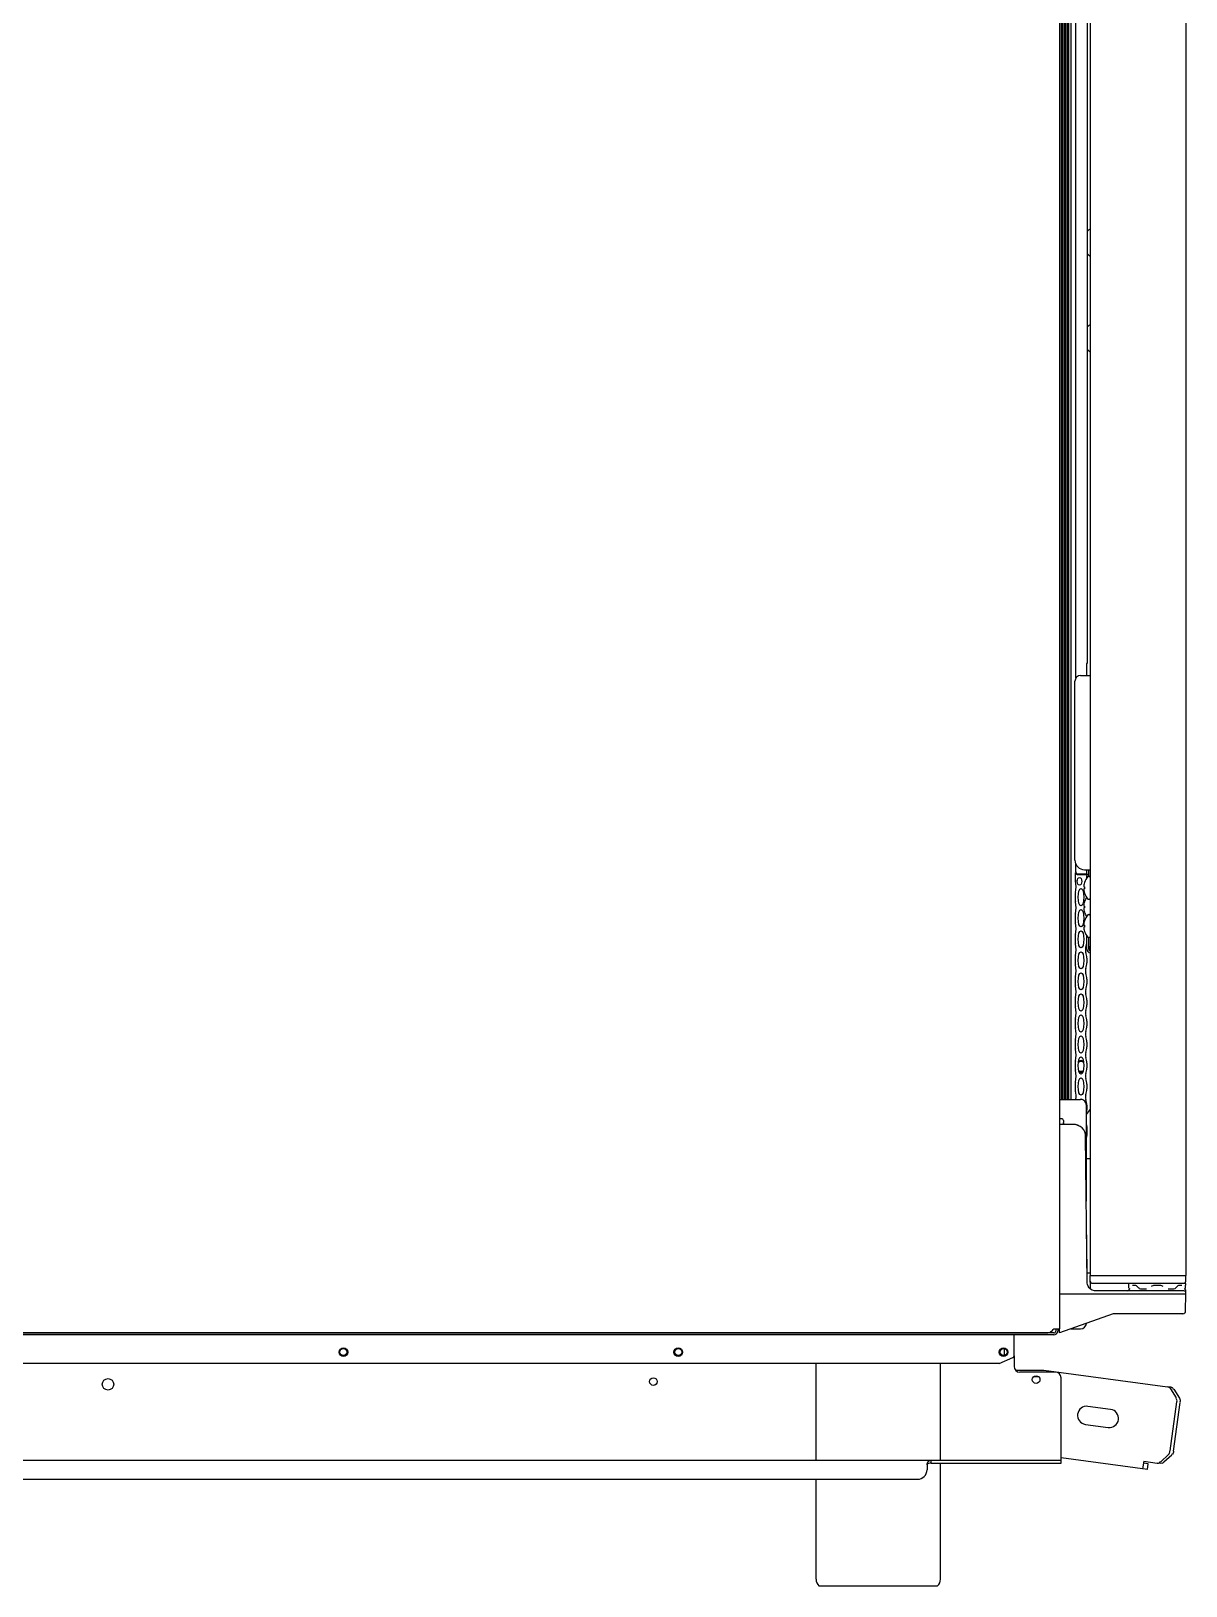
# Model space of a CAD drawing. Header units: millimetres. Extents: x 2355 to 9028, y 2010 to 7655.
# Drawn here: x 8365 to 8968, y 3891 to 4704 of the extents above; entities that cross this region are included whole.
import ezdxf

# ---------------------------------------------------------------- set-up
doc = ezdxf.new("R2010")
doc.units = ezdxf.units.MM
doc.header["$LTSCALE"] = 739.2
doc.layers.get('0').update_dxf_attribs({"linetype": 'CONTINUOUS'})
for name, color, linetype in [('02___PRT_ALL_AXES', 7, 'CONTINUOUS'), ('ASSI', 7, 'CONTINUOUS'), ('GEOM', 7, 'CONTINUOUS')]:
    doc.layers.add(name, color=color, linetype=linetype)

msp = doc.modelspace()

# ---------------------------------------------------------------- linework, layer by layer
at = {"color": 7, "linetype": 'Continuous'}
for p, q in [((8917.95, 5688.12), (8917.95, 4053.12)), ((8967.95, 5688.12), (8967.95, 4053.12)), ((8902.3, 4145.22), (8902.3, 5627.09)), ((8903.17, 4145.22), (8903.17, 5627.99)), ((8903.78, 4145.22), (8903.78, 5626.9)), ((8904.66, 4145.22), (8904.66, 5627.8)), ((8905.27, 4145.22), (8905.27, 5626.71)), ((8906.14, 4145.22), (8906.14, 5627.61)), ((8906.76, 4145.22), (8906.76, 5626.52)), ((8907.95, 4145.22), (8907.95, 5628.87)), ((8914.61, 4256.32), (8914.93, 4256.32)), ((8914.93, 4255.32), (8914.61, 4255.32)), ((8914.91, 4258.57), (8914.93, 4258.57)), ((8914.93, 4253.07), (8914.91, 4253.07)), ((8914.61, 4246.32), (8914.93, 4246.32)), ((8914.93, 4245.32), (8914.61, 4245.32)), ((8914.91, 4248.57), (8914.93, 4248.57)), ((8914.61, 4236.32), (8914.93, 4236.32)), ((8914.93, 4235.32), (8914.61, 4235.32)), ((8914.93, 4243.07), (8914.91, 4243.07)), ((8914.91, 4238.57), (8914.93, 4238.57)), ((8914.93, 4233.07), (8914.91, 4233.07)), ((8917.95, 4053.12), (8967.95, 4053.12)), ((8918.08, 4046.09), (8917.95, 4053.12)), ((8919.01, 4049.12), (8967.76, 4049.12)), ((8940.01, 4048.12), (8941.33, 4048.12)), ((8951.63, 4048.12), (8954.27, 4048.12)), ((8964.58, 4048.12), (8965.9, 4048.12)), ((8967.7, 4048.91), (8967.7, 4048.12)), ((8967.76, 4049.12), (8967.76, 4049.61)), ((8967.9, 4050.1), (8967.95, 4052.91)), ((8941.94, 4047.89), (8942.21, 4047.67)), ((8942.95, 4046.96), (8943.29, 4046.67)), ((8944.17, 4046.19), (8944.72, 4046.12)), ((8944.72, 4046.12), (8947.3, 4046.12)), ((8958.61, 4046.12), (8961.19, 4046.12)), ((8963.7, 4047.67), (8963.96, 4047.88)), ((8967.7, 4045.62), (8967.7, 4045.08)), ((8967.8, 4034.59), (8967.95, 4043.62)), ((8929.87, 4033.09), (8901.95, 4023.12)), ((8966.3, 4033.12), (8930.04, 4033.12)), ((8899.95, 4025.22), (8899.95, 4024.12)), ((8901.95, 4023.12), (8901.95, 4025.22)), ((8898.95, 4023.12), (7903.05, 4023.12))]:
    msp.add_line(p, q, dxfattribs=at)
at = {"linetype": 'Continuous'}
for p, q in [((8900.95, 4025.22), (8900.95, 4024.12)), ((8898.95, 4022.12), (7903.05, 4022.12))]:
    msp.add_line(p, q, dxfattribs=at)
at = {"color": 7, "linetype": 'Continuous'}
for points in [[(8941.33, 4048.12), (8941.59, 4048.07), (8941.94, 4047.89)], [(8963.96, 4047.88), (8964.31, 4048.07), (8964.58, 4048.12)], [(8942.21, 4047.67), (8942.51, 4047.38), (8942.95, 4046.96)], [(8943.29, 4046.67), (8943.62, 4046.42), (8944.17, 4046.19)], [(8961.19, 4046.12), (8961.73, 4046.19), (8962.28, 4046.41), (8962.62, 4046.67)], [(8962.62, 4046.67), (8962.94, 4046.95), (8963.39, 4047.37), (8963.7, 4047.67)]]:
    msp.add_lwpolyline(points, dxfattribs=at)
for centre, radius, start, end in [((8917.16, 4261.32), 0.5, 90, 136.22535), ((8917.45, 4261.32), 0.5, 360, 90), ((8918.76, 4256.85), 4.18, 174.74852, 185.50581), ((8918.75, 4254.79), 4.17, 177.17708, 178.04121), ((8918.74, 4254.79), 4.16, 178.04125, 178.8223), ((8918.74, 4254.79), 4.16, 178.82231, 181.59937), ((8918.75, 4254.79), 4.17, 181.59949, 182.83862), ((8918.77, 4254.79), 4.19, 174.4827, 175.38795), ((8918.76, 4254.79), 4.18, 175.38798, 176.25944), ((8918.75, 4254.79), 4.17, 176.25946, 177.17705), ((8918.75, 4254.79), 4.17, 182.83854, 183.38794), ((8918.77, 4254.79), 4.19, 183.39157, 187.29398), ((8918.78, 4256.84), 4.2, 172.70766, 174.735), ((8918.78, 4256.85), 4.2, 185.51796, 187.29216), ((8918.78, 4254.78), 4.2, 172.70784, 174.48204), ((8922.9, 4255.82), 8.44, 160.97292, 169.33784), ((8922.9, 4255.82), 8.44, 190.66216, 199.02708), ((8922.9, 4255.82), 7.99, 176.41218, 183.58782), ((8918.76, 4246.85), 4.18, 174.74852, 185.50581), ((8918.75, 4244.79), 4.17, 177.17708, 178.04121), ((8918.74, 4244.79), 4.16, 178.04125, 178.8223), ((8918.74, 4244.79), 4.16, 178.82231, 181.59937), ((8918.75, 4244.79), 4.17, 181.59949, 182.83862), ((8918.77, 4244.79), 4.19, 174.4827, 175.38795), ((8918.76, 4244.79), 4.18, 175.38798, 176.25944), ((8918.75, 4244.79), 4.17, 176.25946, 177.17705), ((8918.75, 4244.79), 4.17, 182.83854, 183.38794), ((8918.77, 4244.79), 4.19, 183.39157, 187.29398), ((8918.78, 4246.84), 4.2, 172.70766, 174.735), ((8918.78, 4246.85), 4.2, 185.51796, 187.29216), ((8918.78, 4244.78), 4.2, 172.70784, 174.48204), ((8922.9, 4245.82), 8.44, 160.97292, 169.33784), ((8922.9, 4245.82), 8.44, 190.66216, 199.02708), ((8922.9, 4245.82), 7.99, 176.41218, 183.58782), ((8917.16, 4250.32), 0.5, 223.77465, 270), ((8917.45, 4250.32), 0.5, 270, 0), ((8918.76, 4236.85), 4.18, 174.74852, 185.50581), ((8918.77, 4234.79), 4.19, 174.4827, 175.38795), ((8918.76, 4234.79), 4.18, 175.38798, 176.25944), ((8918.75, 4234.79), 4.17, 176.25946, 177.17705), ((8918.78, 4236.84), 4.2, 172.70766, 174.735), ((8918.78, 4236.85), 4.2, 185.51796, 187.29216), ((8918.78, 4234.78), 4.2, 172.70784, 174.48204), ((8922.9, 4235.82), 8.44, 160.97292, 169.33784), ((8922.9, 4235.82), 7.99, 176.41218, 183.58782), ((8917.16, 4241.32), 0.5, 90, 136.22535), ((8917.45, 4241.32), 0.5, 360, 90), ((8918.75, 4234.79), 4.17, 177.17708, 178.04121), ((8918.74, 4234.79), 4.16, 178.04125, 178.8223), ((8918.74, 4234.79), 4.16, 178.82231, 181.59937), ((8918.75, 4234.79), 4.17, 181.59949, 182.83862), ((8918.75, 4234.79), 4.17, 182.83854, 183.38794), ((8918.77, 4234.79), 4.19, 183.39157, 187.29398), ((8922.9, 4235.82), 8.44, 190.66216, 199.02708), ((8917.16, 4230.32), 0.5, 223.77465, 270), ((8917.45, 4230.32), 0.5, 270, 0), ((8901.03, 4149.97), 19.6, 319.59407, 329.72358), ((8918.16, 4052.92), 0.2, 90.01942, 180.99966), ((8919.01, 4050.12), 1, 181, 270), ((8938.7, 4048.91), 0.5, 155.33482, 180), ((8966.9, 4050.12), 1, 270.00276, 359), ((8967.2, 4048.91), 0.5, 0, 24.73511), ((8967.75, 4052.92), 0.2, 359.00036, 89.97944), ((8938.7, 4046.62), 0.5, 181.90363, 249.53791), ((8967.2, 4046.62), 0.5, 290.45859, 360), ((8930.04, 4032.62), 0.5, 89.9983, 109.65796), ((8966.3, 4034.62), 1.5, 270, 359)]:
    msp.add_arc(centre, radius, start, end, dxfattribs=at)
for points in [[(8949.98, 4047.61), (8950.45, 4047.94), (8951.06, 4048.12), (8951.63, 4048.12)], [(8954.27, 4048.12), (8954.85, 4048.12), (8955.45, 4047.94), (8955.93, 4047.61)]]:
    msp.add_open_spline(points, degree=3, dxfattribs=at)
at = {"layer": '02___PRT_ALL_AXES', "color": 7, "linetype": 'Continuous'}
for p, q in [((8938.2, 4046.62), (8938.2, 4048.91)), ((8967.7, 4046.62), (8967.7, 4048.12))]:
    msp.add_line(p, q, dxfattribs=at)
at = {"layer": 'ASSI', "color": 7, "linetype": 'Continuous'}
for p, q in [((8917.16, 4261.82), (8917.45, 4261.82)), ((8917.16, 4249.82), (8917.45, 4249.82)), ((8917.16, 4241.82), (8917.45, 4241.82)), ((8917.16, 4229.82), (8917.45, 4229.82)), ((8774.7, 3956.62), (8774.7, 4007.12)), ((8839.7, 3956.62), (8839.7, 4007.12)), ((8839.7, 3894.41), (8839.7, 3955.12)), ((8774.7, 3894.41), (8774.7, 3946.62)), ((8776.17, 3890.87), (8838.24, 3890.87))]:
    msp.add_line(p, q, dxfattribs=at)
at = {"layer": 'ASSI', "linetype": 'Continuous'}
for p, q in [((8928.63, 3983.14), (8916.74, 3984.75)), ((8915.47, 3975.33), (8927.36, 3973.72))]:
    msp.add_line(p, q, dxfattribs=at)
for centre in [(8527.7, 4013.12), (8702.7, 4013.12), (8872.7, 4013.12)]:
    msp.add_circle(centre, 2.25, dxfattribs=at)
at = {"layer": 'ASSI', "color": 7, "linetype": 'Continuous'}
for centre, radius in [((8527.7, 4013.12), 1.8), ((8702.7, 4013.12), 1.8), ((8872.7, 4013.12), 1.8), ((8689.7, 3997.71), 2), ((8889.7, 3998.72), 2), ((8404.7, 3996.27), 3)]:
    msp.add_circle(centre, radius, dxfattribs=at)
for centre, radius, start, end in [((8922.9, 4255.82), 8.45, 136.22534, 160.9713), ((8922.9, 4255.82), 8.45, 199.0287, 223.77466), ((8922.9, 4245.82), 8.45, 143.52924, 160.9713), ((8922.9, 4245.82), 8.45, 199.0287, 216.47076), ((8922.9, 4235.82), 8.45, 136.22534, 160.9713), ((8922.9, 4235.82), 8.45, 199.0287, 223.77466), ((8779.7, 3894.41), 5, 180, 225), ((8834.7, 3894.41), 5, 315, 360)]:
    msp.add_arc(centre, radius, start, end, dxfattribs=at)
at = {"layer": 'ASSI', "linetype": 'Continuous'}
for centre, start, end in [((8916.1, 3980.04), 82.28888, 262.28888), ((8928, 3978.43), 262.28888, 82.28888)]:
    msp.add_arc(centre, 4.75, start, end, dxfattribs=at)
at = {"layer": 'GEOM', "linetype": 'Continuous'}
for p, q in [((8901.95, 5687.52), (8901.95, 4025.22)), ((8916.15, 4262.59), (8916.15, 4262.82)), ((8916.15, 4260.84), (8916.15, 4261.94)), ((8917.15, 4261.82), (8917.15, 4265.32)), ((8916.15, 4223.82), (8916.15, 4230.8)), ((8917.15, 4225.32), (8917.15, 4229.82)), ((8901.95, 4145.22), (8912.95, 4145.22)), ((8915.95, 4092.1), (8915.95, 4142.22)), ((8915.95, 4114.37), (8917.95, 4114.37)), ((8917.95, 4054.37), (8916.39, 4054.37)), ((8898.95, 4025.22), (8901.95, 4025.22)), ((8907.83, 4025.22), (8912.95, 4025.22)), ((8145.25, 4023.22), (8895.75, 4023.22)), ((8753.45, 4023.12), (8861.45, 4023.12)), ((8878.2, 4011.21), (8878.2, 4022.12)), ((8870.31, 4007.12), (8877.6, 4010.29)), ((8870.31, 4007.12), (7935.1, 4007.12)), ((8878.97, 4003.67), (8893.73, 4003.74)), ((8893.73, 4003.74), (8958.37, 3994.99)), ((8959.97, 3993.89), (8962.85, 3989.22)), ((8959.82, 3961.5), (8963.27, 3987.02)), ((8954.81, 3955.76), (8958.82, 3959.49)), ((8834.89, 3955.12), (8902.7, 3955.12)), ((8947.84, 3951.78), (8902.74, 3957.88)), ((8945.9, 3956.07), (8945.36, 3952.11)), ((8945.9, 3956.07), (8952.97, 3955.12))]:
    msp.add_line(p, q, dxfattribs=at)
at = {"layer": 'GEOM', "color": 7, "linetype": 'Continuous'}
for p, q in [((8910.45, 4365.37), (8910.45, 5562.06)), ((8916.45, 5530.12), (8916.45, 4373.12)), ((8912.95, 4366.82), (8917.95, 4366.82)), ((8916.45, 4373.12), (8915.95, 4373.12)), ((8915.95, 4373.12), (8915.95, 4366.82)), ((8909.95, 4270.32), (8909.95, 4363.82)), ((8910.45, 4264.12), (8910.45, 4268.22)), ((8910.15, 4263.57), (8910.15, 4260.36)), ((8911.35, 4262.82), (8915.65, 4262.82)), ((8911.45, 4263.12), (8915.45, 4263.12)), ((8914.95, 4265.32), (8917.91, 4265.32)), ((8915.95, 4265.32), (8915.95, 4263.25)), ((8917.15, 4262.82), (8916.15, 4262.82)), ((8916.15, 4262.32), (8916.15, 4261.94)), ((8910.15, 4252.47), (8910.15, 4249.36)), ((8910.15, 4241.47), (8910.15, 4238.36)), ((8910.15, 4230.47), (8910.15, 4227.36)), ((8910.15, 4219.47), (8910.15, 4216.36)), ((8916.15, 4219.13), (8916.15, 4216.7)), ((8917.15, 4223.82), (8917.15, 4225.32)), ((8910.15, 4208.47), (8910.15, 4205.36)), ((8916.15, 4208.13), (8916.15, 4205.7)), ((8910.15, 4197.47), (8910.15, 4194.36)), ((8916.15, 4197.13), (8916.15, 4194.7)), ((8910.15, 4186.47), (8910.15, 4183.36)), ((8916.15, 4186.13), (8916.15, 4183.7)), ((8910.15, 4175.47), (8910.15, 4172.36)), ((8916.15, 4175.13), (8916.15, 4172.7)), ((8910.15, 4164.47), (8910.15, 4161.36)), ((8916.15, 4164.13), (8916.15, 4161.7)), ((8910.15, 4153.47), (8910.15, 4150.36)), ((8916.15, 4153.13), (8916.15, 4150.7)), ((8916.15, 4142.13), (8916.15, 4139.7)), ((8902.95, 4135.12), (8901.95, 4135.12)), ((8909.06, 4132.12), (8901.95, 4132.12)), ((8903.95, 4134.12), (8903.95, 4133.09)), ((8904.69, 4132.13), (8904.61, 4132.15)), ((8916.15, 4131.13), (8916.15, 4126.32)), ((8916.45, 4049.08), (8915.56, 4126.17)), ((8916.45, 4049.08), (8916.16, 4074.41)), ((8916.82, 4047.56), (8916.52, 4048.41)), ((8967.95, 4052.93), (8967.95, 4053.12)), ((8901.95, 4043.62), (8967.95, 4043.62)), ((8916.82, 4047.55), (8916.82, 4047.56)), ((8966.95, 4045.12), (8921.16, 4045.12)), ((8938.48, 4046.03), (8938.45, 4045.97)), ((8938.45, 4045.97), (8938.45, 4045.97)), ((8938.52, 4046.12), (8938.48, 4046.03)), ((8938.56, 4046.24), (8938.52, 4046.12)), ((8938.57, 4046.28), (8938.56, 4046.24)), ((8944.59, 4046.12), (8944.72, 4046.12)), ((8947, 4046.12), (8947.14, 4046.12)), ((8958.76, 4046.12), (8958.9, 4046.12)), ((8961.19, 4046.12), (8961.32, 4046.12)), ((8967.34, 4046.25), (8967.33, 4046.28)), ((8967.39, 4046.12), (8967.34, 4046.25)), ((8967.43, 4046.02), (8967.39, 4046.12)), ((8967.45, 4045.99), (8967.43, 4046.02)), ((8967.46, 4045.97), (8967.45, 4045.99)), ((8967.45, 4045.98), (8967.46, 4045.97)), ((8967.95, 4043.62), (8967.95, 4044.12)), ((8872.95, 4014.87), (8872.95, 4011.36)), ((8878.2, 4011.21), (8878.2, 4005.62)), ((8899.7, 4002.62), (8881.2, 4002.62)), ((8891.08, 4000.12), (8888.32, 4000.12)), ((8902.7, 3955.12), (8902.7, 3999.62)), ((8960.07, 3994.76), (8958.37, 3994.99)), ((8961.68, 3993.66), (8964.55, 3988.98)), ((8961.52, 3961.27), (8964.98, 3986.79)), ((8960.53, 3959.26), (8956.51, 3955.52)), ((7952.7, 3956.62), (8902.7, 3956.62)), ((8832.7, 3954.12), (8832.7, 3951.62)), ((8834.89, 3955.12), (8834.89, 3956.62)), ((8948.24, 3954.75), (8945.76, 3955.08)), ((8947.84, 3951.78), (8948.24, 3954.75)), ((8954.67, 3954.89), (8952.97, 3955.12)), ((7957.7, 3946.62), (8827.7, 3946.62))]:
    msp.add_line(p, q, dxfattribs=at)
for points in [[(8904.47, 4132.22), (8904.37, 4132.28), (8904.28, 4132.35), (8904.19, 4132.44), (8904.12, 4132.54), (8904.05, 4132.66), (8904, 4132.78), (8903.97, 4132.91), (8903.96, 4133.04), (8903.95, 4133.09)], [(8904.73, 4132.12), (8904.66, 4132.14), (8904.57, 4132.17), (8904.47, 4132.22)], [(8915.56, 4126.17), (8915.48, 4127.09), (8915.14, 4128.23), (8914.56, 4129.31), (8913.74, 4130.27), (8912.72, 4131.07), (8911.53, 4131.66), (8910.23, 4132.02), (8909.06, 4132.12)], [(8915.56, 4126.17), (8915.47, 4127.11), (8915.13, 4128.25), (8914.55, 4129.33), (8913.72, 4130.29), (8912.7, 4131.08), (8911.52, 4131.67), (8910.22, 4132.02)], [(8921.16, 4045.12), (8920.15, 4045.21), (8919.05, 4045.53), (8918.1, 4046.06), (8917.36, 4046.75), (8916.82, 4047.55), (8916.52, 4048.4), (8916.45, 4049.08)], [(8917.35, 4046.75), (8917.34, 4046.76), (8917.09, 4047.15)], [(8918.1, 4046.07), (8918.09, 4046.07), (8917.73, 4046.41)], [(8919.04, 4045.54), (8919.03, 4045.54), (8918.57, 4045.8)]]:
    msp.add_lwpolyline(points, dxfattribs=at)
for centre, radius, start, end in [((8919.33, 4597.58), 3.04, 116.97817, 150.18704), ((8919.33, 4547.58), 3.04, 116.97817, 150.18704), ((8912.95, 4363.82), 3, 90, 180), ((8914.95, 4270.32), 5, 180, 270), ((8910.4, 4263.57), 0.25, 3.21911, 180), ((8914.15, 4260.36), 4, 180, 191.93255), ((8895.5, 4256.42), 15.07, 348.06745, 11.93255), ((8911.45, 4264.12), 1, 180, 200.27876), ((8911.35, 4263.52), 0.7, 174.83884, 270), ((8911.45, 4264.12), 1, 217.46564, 270), ((8915.45, 4264.12), 1, 270, 300), ((8915.65, 4262.32), 0.5, 0, 90), ((8914.15, 4252.47), 4, 168.06745, 180), ((8914.15, 4249.36), 4, 180, 191.93255), ((8895.5, 4245.42), 15.07, 348.06745, 11.93255), ((8914.15, 4241.47), 4, 168.06745, 180), ((8914.15, 4238.36), 4, 180, 191.93255), ((8895.5, 4234.42), 15.07, 348.06745, 11.93255), ((8914.15, 4230.47), 4, 168.06745, 180), ((8914.15, 4227.36), 4, 180, 191.93255), ((8907.15, 4227.7), 9, 340.45258, 360), ((8914.15, 4219.47), 4, 168.06745, 180), ((8895.5, 4223.42), 15.07, 348.06745, 11.93255), ((8919.22, 4223.42), 3.8, 160.45258, 199.54742), ((8907.15, 4219.13), 9, 0, 19.54742), ((8918.15, 4223.82), 1, 180, 257.49498), ((8914.15, 4216.36), 4, 180, 191.93255), ((8895.5, 4212.42), 15.07, 348.06745, 11.93255), ((8919.22, 4212.42), 3.8, 160.45258, 199.54742), ((8907.15, 4216.7), 9, 340.45258, 360), ((8907.15, 4208.13), 9, 0, 19.54742), ((8914.15, 4208.47), 4, 168.06745, 180), ((8914.15, 4205.36), 4, 180, 191.93255), ((8895.5, 4201.42), 15.07, 348.06745, 11.93255), ((8919.22, 4201.42), 3.8, 160.45258, 199.54742), ((8907.15, 4205.7), 9, 340.45258, 360), ((8914.15, 4197.47), 4, 168.06745, 180), ((8907.15, 4197.13), 9, 0, 19.54742), ((8907.15, 4194.7), 9, 340.45258, 360), ((8914.15, 4194.36), 4, 180, 191.93255), ((8914.15, 4186.47), 4, 168.06745, 180), ((8895.5, 4190.42), 15.07, 348.06745, 11.93255), ((8919.22, 4190.42), 3.8, 160.45258, 199.54742), ((8907.15, 4186.13), 9, 0, 19.54742), ((8914.15, 4183.36), 4, 180, 191.93255), ((8895.5, 4179.42), 15.07, 348.06745, 11.93255), ((8919.22, 4179.42), 3.8, 160.45258, 199.54742), ((8907.15, 4183.7), 9, 340.45258, 360), ((8907.15, 4175.13), 9, 0, 19.54742), ((8914.15, 4175.47), 4, 168.06745, 180), ((8914.15, 4172.36), 4, 180, 191.93255), ((8895.5, 4168.42), 15.07, 348.06745, 11.93255), ((8907.15, 4172.7), 9, 340.45258, 360), ((8914.15, 4164.47), 4, 168.06745, 180), ((8913.15, 4162.47), 2.5, 55.10827, 124.90009), ((8913.15, 4162.47), 3, 63.97423, 116.02514), ((8919.22, 4168.42), 3.8, 160.45258, 199.54742), ((8907.15, 4164.13), 9, 0, 19.54742), ((8914.15, 4161.36), 4, 180, 191.93255), ((8914.15, 4153.47), 4, 168.06745, 180), ((8895.5, 4157.42), 15.07, 348.06745, 11.93255), ((8913.15, 4162.47), 2.5, 240.12822, 299.86321), ((8913.15, 4162.47), 3, 249.70629, 290.28389), ((8919.22, 4157.42), 3.8, 160.45258, 199.54742), ((8907.15, 4161.7), 9, 340.45258, 360), ((8907.15, 4153.13), 9, 0, 19.54742), ((8914.15, 4150.36), 4, 180, 191.93255), ((8895.5, 4146.42), 15.07, 355.42967, 11.93255), ((8919.22, 4146.42), 3.8, 160.45258, 199.54742), ((8907.15, 4150.7), 9, 340.45258, 360), ((8907.15, 4142.13), 9, 0, 19.54742), ((8907.15, 4139.7), 9, 348.1598, 360), ((8902.95, 4134.12), 1, 0, 90), ((8907.15, 4131.13), 9, 0, 11.8402), ((8913.15, 4126.32), 3, 340.22427, 360), ((8937.29, 4046.12), 1, 270, 340.52878), ((8938.7, 4045.62), 0.5, 114.57596, 160.52878), ((8966.95, 4044.12), 1, 0.2, 90), ((8967.2, 4045.62), 0.5, 0, 65.18907), ((8968.7, 4045.08), 1, 180.00171, 208.85276), ((8898.95, 4024.12), 1, 270, 360), ((8881.2, 4005.62), 3, 180, 270), ((8899.7, 3999.62), 3, 0, 90), ((8827.7, 3951.62), 5, 270, 360)]:
    msp.add_arc(centre, radius, start, end, dxfattribs=at)
at = {"layer": 'GEOM', "linetype": 'Continuous'}
for centre, radius, start, end in [((8918.15, 4223.82), 2, 180, 263.63006), ((8919.65, 4225.32), 2.5, 180, 225.25272), ((8912.95, 4142.22), 3, 0, 90), ((8898.95, 4024.12), 2, 270, 360), ((8912.95, 4028.22), 3, 270, 357.93618), ((8753.45, 4025.62), 2.5, 257.96773, 270), ((8861.45, 4025.62), 2.5, 270, 282.03227), ((8877.2, 4011.21), 1, 293.5, 360)]:
    msp.add_arc(centre, radius, start, end, dxfattribs=at)
at = {"layer": 'GEOM', "color": 7, "linetype": 'Continuous'}
for centre, major_axis, ratio in [((8912.35, 4259.22), (0, 2), 0.6), ((8913.15, 4250.92), (0, 4.5), 0.333333), ((8913.15, 4239.92), (0, 4.5), 0.333333), ((8913.15, 4228.92), (0, 4.5), 0.333333), ((8913.15, 4217.92), (0, 4.5), 0.333333), ((8913.15, 4206.92), (0, 4.5), 0.333333), ((8913.15, 4195.92), (0, 4.5), 0.333333), ((8913.15, 4184.92), (0, 4.5), 0.333333), ((8913.15, 4173.92), (0, 4.5), 0.333333), ((8913.15, 4162.92), (0, 4.5), 0.333333), ((8913.15, 4151.92), (0, 4.5), 0.333333)]:
    msp.add_ellipse(centre, major_axis=major_axis, ratio=ratio, dxfattribs=at)
msp.add_ellipse((8913.15, 4140.92), major_axis=(0, 4.5), ratio=0.333333, start_param=5.922026, end_param=6.575657, dxfattribs=at)
for points, knots in [([(8917.95, 4585.95), (8917.82, 4586.01), (8917.32, 4586.31), (8916.91, 4586.77), (8916.69, 4587.14)], [0, 0, 0, 0, 0.253558, 1, 1, 1, 1]), ([(8917.95, 4535.95), (8917.82, 4536.01), (8917.32, 4536.31), (8916.91, 4536.77), (8916.69, 4537.14)], [0, 0, 0, 0, 0.253558, 1, 1, 1, 1]), ([(8960.07, 3994.76), (8960.18, 3994.74), (8960.39, 3994.71), (8960.6, 3994.65), (8960.7, 3994.61)], [0, 0, 0, 0, 0.494209, 1, 1, 1, 1]), ([(8832.7, 3954.12), (8832.7, 3954.29), (8832.74, 3954.63), (8832.84, 3954.96), (8832.9, 3955.12)], [0, 0, 0, 0, 0.504417, 1, 1, 1, 1]), ([(8833.9, 3956.36), (8834.06, 3956.45), (8834.38, 3956.58), (8834.72, 3956.62), (8834.89, 3956.62)], [0, 0, 0, 0, 0.511218, 1, 1, 1, 1]), ([(8954.94, 3955.08), (8954.93, 3955.09), (8954.9, 3955.11), (8954.88, 3955.14), (8954.86, 3955.15)], [0, 0, 0, 0, 0.489693, 1, 1, 1, 1])]:
    msp.add_open_spline(points, degree=3, knots=knots, dxfattribs=at)
at = {"layer": 'GEOM', "linetype": 'Continuous'}
for points, knots in [([(8895.75, 4023.22), (8896.32, 4023.22), (8897.56, 4023.8), (8898.45, 4024.72), (8898.95, 4025.22)], [0, 0, 0, 0, 0.443814, 1, 1, 1, 1]), ([(8959.97, 3993.89), (8959.91, 3993.99), (8959.78, 3994.19), (8959.64, 3994.37), (8959.56, 3994.46)], [0, 0, 0, 0, 0.499859, 1, 1, 1, 1]), ([(8954.3, 3955.41), (8954.35, 3955.47), (8954.45, 3955.61), (8954.52, 3955.77), (8954.54, 3955.86)], [0, 0, 0, 0, 0.462942, 1, 1, 1, 1])]:
    msp.add_open_spline(points, degree=3, knots=knots, dxfattribs=at)
for points in [[(8959.56, 3994.46), (8959.31, 3994.73), (8958.79, 3994.87), (8958.48, 3994.68)], [(8963.27, 3987.02), (8963.36, 3987.66), (8963.34, 3988.64), (8962.74, 3988.89)], [(8958.82, 3959.49), (8959.31, 3959.95), (8959.79, 3960.72), (8959.56, 3961.34)], [(8834.89, 3955.12), (8834.09, 3955.12), (8832.7, 3954.92), (8832.7, 3954.12)], [(8952.97, 3955.12), (8953.42, 3955.06), (8954, 3955.07), (8954.3, 3955.41)]]:
    msp.add_open_spline(points, degree=3, dxfattribs=at)
at = {"layer": 'GEOM', "color": 7, "linetype": 'Continuous'}
for points in [[(8960.7, 3994.61), (8961.08, 3994.47), (8961.38, 3994.02), (8961.39, 3993.62)], [(8964.55, 3988.98), (8964.9, 3988.42), (8965.16, 3987.54), (8964.77, 3987)], [(8961.52, 3961.27), (8961.44, 3960.62), (8961.16, 3959.68), (8960.51, 3959.6)], [(8832.9, 3955.12), (8833.09, 3955.62), (8833.44, 3956.1), (8833.9, 3956.36)], [(8956.51, 3955.52), (8956.11, 3955.15), (8955.36, 3954.73), (8954.94, 3955.08)]]:
    msp.add_open_spline(points, degree=3, dxfattribs=at)

doc.saveas('drawing.dxf')
